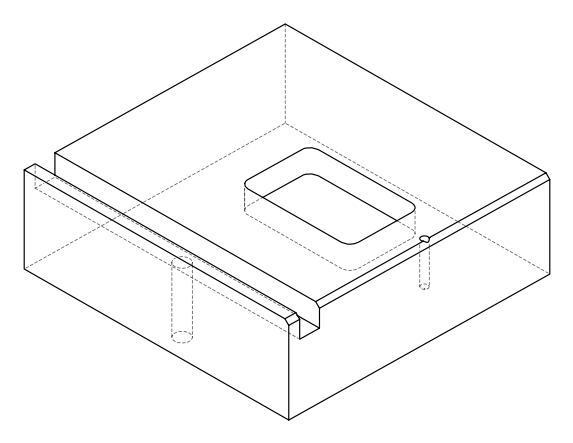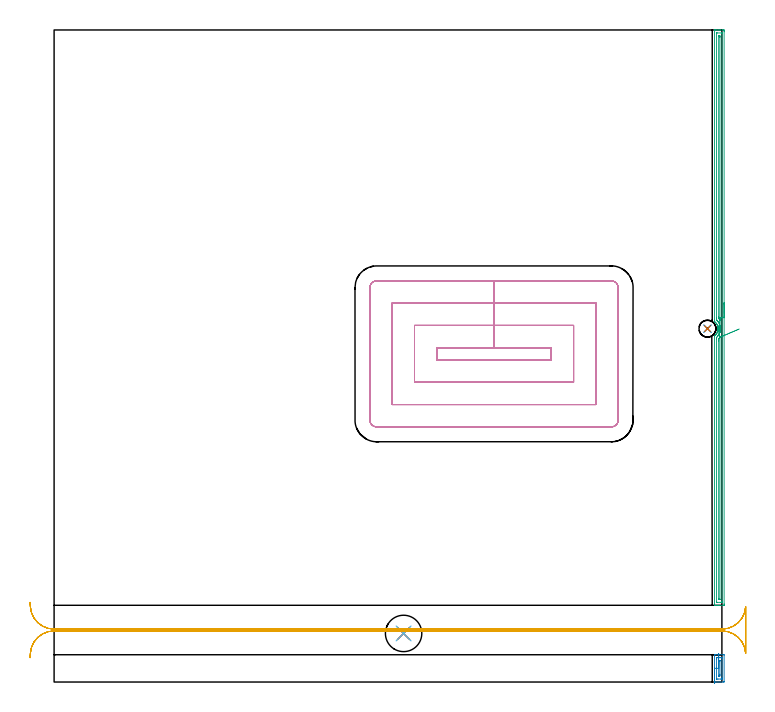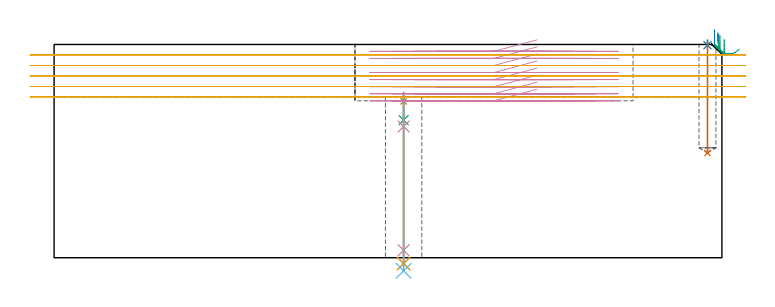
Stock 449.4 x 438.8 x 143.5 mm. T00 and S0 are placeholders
(PLAN: 11 operations, 8 tool changes, 46.6 min)
(1 SPOT_DRILL | STEP1HOLE | NXT0321_9005460120000 | 0.06 min | 4160 mm3)
(2 SPOT_DRILL_1 | STEP1POCKET | NXT0321_9005460120000 | 0.03 min | 1 mm3)
(3 DRILL_BLIND_HOLE_INTO_CENTER | STEP1HOLE | UGT0301_217 | 0.08 min | 991 mm3)
(4 GUN_DRILL_THROUGH_HOLE | STEP1HOLE | UGT0307_007 | 0.55 min | 7386 mm3)
(5 DRILL_TO_ENLARGE_THROUGH_HOLE | STEP1HOLE | NXT0301_104 | 0.47 min | 9486 mm3)
(6 DRILL_TO_ENLARGE_THROUGH_HOLE_1 | STEP1HOLE | UGT0301_058 | 0.48 min | 45551 mm3)
(7 DRILL_BLIND_HOLE_INTO_CENTER_1 | STEP1POCKET | UGT0301_225 | 0.3 min | 7187 mm3)
(8 AREA_MILL | FG_CHAMFER_SURFACE | UGT0205_001 | 0.61 min | 473 mm3)
(9 AREA_MILL_1 | FG_CHAMFER_SURFACE_1 | UGT0205_001 | 9.52 min | 8252 mm3)
(10 MILL_RECTANGULAR_POCKET | POCKET_RECTANGULAR_STRAIGHT | UGT0201_094 | Follow Part, ap 5, ae 75% | 24.06 min | 832063 mm3)
(11 MILL_RECTANGULAR_SLOT | SLOT_RECTANGULAR | UGT0201_004 | Follow Part, ap 8, ae 75% | 10.41 min | 509981 mm3)
(TOOL NXT0321_9005460120000 | NC Spot Drill, 142deg, 12mm, Carbide, Uncoated | D12 PA142 FL30 Z2)
(TOOL UGT0301_217 | Twist Drill 10.4 mm | D10.4 PA118 FL82 Z2)
(TOOL UGT0307_007 | Gun Drill 10 mm | D10 PA130 FL24 Z1)
(TOOL NXT0301_104 | Carbide Drill 14mm [860.1-1400-112A1-MM 2214] | D14 PA140 FL123 Z2)
(TOOL UGT0301_058 | Twist Drill 24.5 mm | D24.5 PA118 FL160 Z2)
(TOOL UGT0301_225 | Twist Drill 11.4 mm | D11.4 PA118 FL92 Z2)
(TOOL UGT0205_001 | Chamfer Mill 20 x 3 x 45 deg. | D20 FL50 Z2)
(TOOL UGT0201_094 | End mill 20 mm | D20 FL38 Z4)
(TOOL UGT0201_004 | End Mill 32 mm | D32 FL53 Z6)
(OP 1 SPOT_DRILL)
G17 G21 G94 G90
T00 M6
G54
G17 G0 G90 X235.2 Y32.7 S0 M3
G43 Z153.5 H0
G94 G81 G98 Z105.2 F250. R111.2
G80
M5
M2
(OP 2 SPOT_DRILL_1)
G17 G21 G94 G90
T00 M6
G54
G17 G0 G90 X439.7 Y237.8 S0 M3
G43 Z153.5 H0
G94 G81 G98 Z143.009 F250. R146.5
G80
M5
M2
(OP 3 DRILL_BLIND_HOLE_INTO_CENTER)
G17 G21 G94 G90
T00 M6
G54
G17 G0 G90 X235.2 Y32.7 S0 M3
G43 Z153.5 H0
G94 G81 G98 Z92.6 F250. R110.2
G80
M5
M2
(OP 4 GUN_DRILL_THROUGH_HOLE)
G17 G21 G94 G90
T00 M6
G54
G17 G0 G90 X235.2 Y32.7 M8
G43 Z153.5 H0
Z105.168
S716 M3
G94 G1 Z88.273 F125. M26
G4 X.084
Z5. F250.
G4 X.084
Z-3.832 F125.
G4 X.084
M5
M9
G0 Z105.168
Z153.5
M2
(OP 5 DRILL_TO_ENLARGE_THROUGH_HOLE)
G17 G21 G94 G90
T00 M6
G54
G17 G0 G90 X235.2 Y32.7 S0 M3
G43 Z153.5 H1
G94 G73 G98 Z-4.048 F250. Q12.472 R110.2
G80
M5
M2
(OP 6 DRILL_TO_ENLARGE_THROUGH_HOLE_1)
G17 G21 G94 G90
T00 M6
G54
G17 G0 G90 X235.2 Y32.7 S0 M3
G43 Z153.5 H0
G94 G73 G98 Z-8.861 F250. Q23.412 R110.2
G80
M5
M2
(OP 7 DRILL_BLIND_HOLE_INTO_CENTER_1)
G17 G21 G94 G90
T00 M6
G54
G17 G0 G90 X439.7 Y237.8 S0 M3
G43 Z153.5 H0
G94 G81 G98 Z70.5 F250. R145.5
G80
M5
M2
(OP 8 AREA_MILL)
G17 G21 G94 G90
T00 M6
G54
G17 G0 G90 X444.4 Y-0.8 S1061 M3
G43 Z153.5 H0
G94 G1 Y-0.762 Z152.628 F250.
Y-0.648 Z151.763
Y-0.459 Z150.912
Y-0.197 Z150.08
Y0.137 Z149.274
Y0.54 Z148.5
Y1.008 Z147.764
Y1.54 Z147.072
Y2.129 Z146.429
Y2.772 Z145.84
Y3.464 Z145.308
Y4.2 Z144.84
Y4.974 Z144.437
Y5.78 Z144.103
Y6.612 Z143.841
Y7.464 Z143.652
Y8.328 Z143.538
Y9.2 Z143.5
Y17.987
X444.407 Y18.39 Z143.493
X444.944 Y18.4 Z142.956
X450.375 Z137.525
X450.891 Y18.39 Z137.005
X450.9 Y18.141 Z137.
Y0.413
X450.899 Y0.259 Z137.001
X450.891 Y0.01 Z137.005
X450.375 Y0. Z137.525
X444.944 Z142.956
X444.407 Y0.01 Z143.493
X444.4 Y0.413 Z143.5
Y9.2
X445.814 Z142.086
Y15.351
X445.815 Y16.23 Z142.085
X445.817 Y16.281 Z142.083
X445.821 Y16.336 Z142.079
X445.831 Y16.39 Z142.069
X445.869 Y16.391 Z142.031
X446.587 Y16.399 Z141.313
X448.541 Y16.4 Z139.359
X449.262 Y16.397 Z138.638
X449.431 Y16.39 Z138.469
X449.479 Y16.383 Z138.421
X449.483 Y16.283 Z138.417
X449.485 Y16.23 Z138.415
X449.486 Y3.049 Z138.414
X449.485 Y2.17 Z138.415
X449.483 Y2.119 Z138.417
X449.479 Y2.064 Z138.421
X449.469 Y2.01 Z138.431
X449.431 Y2.009 Z138.469
X448.713 Y2.001 Z139.187
X446.759 Y2. Z141.141
X446.038 Y2.003 Z141.862
X445.869 Y2.01 Z142.031
X445.821 Y2.017 Z142.079
X445.817 Y2.117 Z142.083
X445.815 Y2.17 Z142.085
X445.814 Y9.2 Z142.086
X447.228 Z140.672
Y12.715
X447.229 Y13.13 Z140.671
X447.231 Y13.593 Z140.669
X447.235 Y14.003 Z140.665
X447.248 Y14.39 Z140.652
X447.65 Y14.398 Z140.25
X447.724 Y14.399 Z140.176
X448.036 Y14.39 Z139.864
X448.066 Y14.386 Z139.834
X448.068 Y14.365 Z139.832
X448.071 Y14.329 Z139.829
Y14.294
X448.072 Y14.056 Z139.828
X448.071 Y5.27 Z139.829
X448.069 Y4.806 Z139.831
X448.065 Y4.397 Z139.835
X448.052 Y4.01 Z139.848
X447.65 Y4.002 Z140.25
X447.576 Y4.001 Z140.324
X447.264 Y4.01 Z140.636
X447.235 Y4.013 Z140.665
X447.232 Y4.035 Z140.668
X447.229 Y4.071 Z140.671
Y4.106
X447.228 Y4.344 Z140.672
Y9.2
Y10.072 Z140.71
Y10.936 Z140.823
Y11.788 Z141.012
Y12.62 Z141.275
Y13.426 Z141.608
Y14.2 Z142.011
Y14.936 Z142.48
Y15.628 Z143.011
Y16.271 Z143.6
Y16.86 Z144.244
Y17.392 Z144.936
Y17.86 Z145.672
Y18.263 Z146.445
Y18.597 Z147.251
Y18.859 Z148.083
Y19.048 Z148.935
Y19.162 Z149.8
Y19.2 Z150.672
G0 Z153.5
M5
M2
(OP 9 AREA_MILL_1)
G17 G21 G94 G90
T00 M6
G54
G17 G0 G90 X450.9 Y255.2 S1061 M3
G43 Z153.5 H0
Z147.
G94 G1 Y255.162 Z146.128 F250.
Y255.048 Z145.264
Y254.859 Z144.412
Y254.597 Z143.58
Y254.263 Z142.774
Y253.86 Z142.
Y253.391 Z141.264
Y252.86 Z140.572
Y252.271 Z139.929
Y251.628 Z139.34
Y250.936 Z138.808
Y250.2 Z138.34
Y249.426 Z137.937
Y248.62 Z137.603
Y247.788 Z137.341
Y246.936 Z137.152
Y246.071 Z137.038
Y245.2 Z137.
Y52.532
X450.899 Y52.219 Z137.001
X450.893 Y51.646 Z137.004
X450.891 Y51.608 Z137.005
X450.322 Y51.6 Z137.575
X447.65 Z140.245
X447.103 Z140.794
X446.759 Z141.137
X446.213 Z141.684
X445.869 Z142.026
X444.846 Z143.054
X444.449 Y51.608 Z143.442
X444.403 Y51.61 Z143.488
X444.4 Y51.772 Z143.5
Y232.692
X444.406 Y233.085 Z143.492
X444.535 Y233.182 Z143.364
X444.6 Y233.231 Z143.299
X444.902 Y233.479 Z142.997
X445.037 Y233.591 Z142.862
X445.265 Y233.813 Z142.634
X445.328 Y233.883 Z142.571
X445.558 Y234.139 Z142.342
X445.655 Y234.265 Z142.244
X445.826 Y234.484 Z142.072
X445.869 Y234.552 Z142.027
X445.932 Y234.647 Z141.967
X446.063 Y234.85 Z141.836
X446.148 Y234.985 Z141.748
X446.193 Y235.074 Z141.701
X446.314 Y235.308 Z141.584
X446.349 Y235.377 Z141.549
X446.517 Y235.78 Z141.383
X446.534 Y235.819 Z141.366
X446.548 Y235.863 Z141.352
X446.679 Y236.27 Z141.218
X446.759 Y236.608 Z141.139
X446.783 Y236.715 Z141.112
X446.825 Y236.977 Z141.072
X446.853 Y237.159 Z141.042
Y237.163 Z141.041
X446.886 Y237.609 Z141.011
Y237.62
X446.883 Y237.697 Z141.006
Y237.84
X446.881 Y237.879
X446.882 Y238.022 Z141.009
Y238.056 Z141.01
X446.851 Y238.459 Z141.048
X446.847 Y238.504 Z141.052
X446.772 Y238.949 Z141.126
X446.66 Y239.398 Z141.238
X446.511 Y239.842 Z141.387
X446.463 Y239.954 Z141.435
X446.342 Y240.237 Z141.557
X446.328 Y240.266 Z141.572
X446.149 Y240.623 Z141.749
X446.081 Y240.735 Z141.817
X445.869 Y241.044 Z142.029
X445.767 Y241.193 Z142.131
X445.418 Y241.628 Z142.482
X445.265 Y241.787 Z142.635
X444.846 Y242.172 Z143.054
X444.627 Y242.351 Z143.273
X444.403 Y242.52 Z143.497
X444.402 Y242.521 Z143.498
X444.4 Y243.413 Z143.5
Y438.628
X444.404 Y438.743 Z143.49
X444.442 Y438.792 Z143.45
X444.45 Y438.795 Z143.441
X444.847 Y438.8 Z143.053
X445.181 Z142.718
X445.869 Z142.026
X447.103 Z140.794
X447.65 Z140.245
X448.267 Z139.628
X450.048 Z137.848
X450.322 Y438.798 Z137.575
X450.891 Y438.792 Z137.005
X450.893 Y438.754 Z137.004
X450.898 Y438.181 Z137.002
X450.9 Y437.6 Z137.
Y245.2
X449.486 Z138.414
Y53.951
X449.485 Y53.896 Z138.415
X449.482 Y53.786 Z138.418
X449.475 Y53.61 Z138.425
X449.431 Y53.608 Z138.469
X448.944 Y53.601 Z138.956
X446.273 Y53.6 Z141.627
X445.869 Y53.603 Z142.031
X445.843 Y53.606 Z142.057
X445.831 Y53.609 Z142.069
X445.821 Y53.625 Z142.079
X445.814 Y54.006 Z142.086
Y230.96
X445.816 Y231.799 Z142.084
X445.817 Y231.85 Z142.083
X445.821 Y231.903 Z142.079
X445.869 Y231.96 Z142.031
X446.218 Y232.341 Z141.682
X446.526 Y232.692 Z141.374
X446.63 Y232.822 Z141.27
X446.759 Y232.993 Z141.141
X446.998 Y233.346 Z140.902
X447.153 Y233.585 Z140.747
X447.334 Y233.903 Z140.566
X447.617 Y234.479 Z140.283
X447.621 Y234.488 Z140.279
X447.627 Y234.502 Z140.273
X447.65 Y234.561 Z140.25
X447.867 Y235.155 Z140.033
X447.938 Y235.372 Z139.962
X448.065 Y235.85 Z139.835
X448.156 Y236.266 Z139.744
X448.187 Y236.443 Z139.713
X448.211 Y236.596 Z139.689
X448.246 Y236.858 Z139.654
X448.27 Y237.159 Z139.63
X448.288 Y237.413 Z139.612
X448.293 Y238.053 Z139.607
X448.282 Y238.312 Z139.618
X448.219 Y238.946 Z139.681
X448.155 Y239.333 Z139.745
X448.043 Y239.839 Z139.857
X447.973 Y240.117 Z139.927
X447.839 Y240.543 Z140.061
X447.771 Y240.733 Z140.129
X447.65 Y241.027 Z140.25
X447.372 Y241.626 Z140.528
X447.284 Y241.801 Z140.616
X446.977 Y242.301 Z140.923
X446.826 Y242.52 Z141.074
X446.759 Y242.608 Z141.141
X446.403 Y243.052 Z141.497
X446.078 Y243.413 Z141.822
X445.869 Y243.629 Z142.031
X445.819 Y244.307 Z142.081
X445.817 Y244.359 Z142.083
X445.814 Y245.2 Z142.086
Y245.255
Y436.449
X445.815 Y436.504 Z142.085
X445.818 Y436.613 Z142.082
X445.825 Y436.79 Z142.075
X445.869 Y436.792 Z142.031
X446.356 Y436.799 Z141.544
X449.027 Y436.8 Z138.873
X449.431 Y436.797 Z138.469
X449.457 Y436.794 Z138.443
X449.469 Y436.791 Z138.431
X449.479 Y436.775 Z138.421
X449.486 Y436.394 Z138.414
Y245.2
X448.072 Z139.828
Y243.743
X448.071 Y243.63 Z139.829
X448.069 Y243.596 Z139.831
X448.068 Y243.595 Z139.832
X447.995 Y243.693 Z139.905
X447.852 Y243.892 Z140.048
X447.65 Y244.171 Z140.25
X447.548 Y244.307 Z140.352
X447.236 Y244.722 Z140.664
X447.231 Y245.2 Z140.669
X447.229 Y245.622 Z140.671
Y434.607
Y434.713
X447.232 Y434.765 Z140.668
X447.234 Y434.783 Z140.666
X447.266 Y434.79 Z140.634
X447.459 Y434.799 Z140.441
X447.65 Y434.8 Z140.25
X447.842 Y434.799 Z140.058
X447.97 Y434.795 Z139.93
X448.065 Y434.789 Z139.835
X448.068 Y434.747 Z139.832
X448.07 Y434.607 Z139.83
X448.072 Y434.184 Z139.828
Y433.714
Y245.2
Y244.328 Z139.867
Y243.463 Z139.98
Y242.612 Z140.169
Y241.78 Z140.432
X448.071 Y240.974 Z140.765
Y240.2 Z141.168
Y239.464 Z141.637
Y238.772 Z142.168
Y238.129 Z142.757
Y237.54 Z143.401
Y237.008 Z144.093
Y236.54 Z144.829
Y236.137 Z145.602
Y235.803 Z146.408
Y235.541 Z147.24
Y235.352 Z148.092
Y235.238 Z148.957
Y235.2 Z149.829
G0 X446.613 Y239.942 Z151.447
G1 X446.592 Y240.057 Z150.583
X446.585 Y240.097 Z149.711
X446.591 Y240.063 Z148.84
X446.611 Y239.954 Z147.974
X446.644 Y239.771 Z147.122
X446.691 Y239.516 Z146.289
X446.751 Y239.19 Z145.482
X446.822 Y238.796 Z144.707
X446.906 Y238.338 Z143.97
X447.001 Y237.817 Z143.276
X447.107 Y237.24 Z142.631
X447.222 Y236.609 Z142.039
X447.346 Y235.93 Z141.506
X447.478 Y235.208 Z141.034
X447.617 Y234.448 Z140.629
X447.762 Y233.656 Z140.292
X447.912 Y232.839 Z140.027
X448.065 Y232.002 Z139.835
X448.067 Y231.99 Z139.833
X448.07 Y231.92 Z139.83
X448.071 Y231.852 Z139.829
X448.072 Y231.799 Z139.828
X448.071 Y55.793 Z139.829
X448.07 Y55.687 Z139.83
X448.067 Y55.635 Z139.833
X448.066 Y55.617 Z139.834
X448.034 Y55.61 Z139.866
X447.84 Y55.602 Z140.06
X447.65 Y55.601 Z140.25
X447.458 Y55.603 Z140.442
X447.33 Y55.606 Z140.57
X447.235 Y55.611 Z140.665
X447.233 Y55.652 Z140.667
X447.231 Y55.793 Z140.669
X447.229 Y56.215 Z140.671
Y229.541
Y230.012
X447.231 Y230.432 Z140.669
X447.236 Y230.905 Z140.664
X447.419 Y231.137 Z140.481
X447.65 Y231.433 Z140.25
X447.805 Y231.643 Z140.095
X448.035 Y231.966 Z139.865
X448.062 Y232.001 Z139.838
X448.065 Y232.002 Z139.835
X448.678 Y232.264 Z139.274
X449.334 Y232.545 Z138.772
X450.028 Y232.842 Z138.335
X450.755 Y233.153 Z137.965
X451.508 Y233.475 Z137.665
X452.282 Y233.807 Z137.438
X453.072 Y234.144 Z137.285
X453.871 Y234.486 Z137.207
X454.673 Y234.83 Z137.206
X455.472 Y235.172 Z137.281
X456.262 Y235.51 Z137.431
X457.037 Y235.841 Z137.655
X457.791 Y236.164 Z137.952
X458.518 Y236.475 Z138.319
X459.214 Y236.773 Z138.754
X459.871 Y237.054 Z139.254
X460.487 Y237.318 Z139.813
X461.055 Y237.561 Z140.429
G0 Z153.5
M5
M2
(OP 10 MILL_RECTANGULAR_POCKET)
G17 G21 G94 G90
T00 M6
G54
G17 G0 G90 X324.987 Y225. S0 M3
G43 Z153.629 H0
Z146.629
G94 G1 X296.05 Z138.875 F250.
X257.5 F500.
Y216.7
X334.6
Y225.
X296.05
Y240.
X242.5
Y201.7
X349.6
Y240.
X296.05
Y255.
X227.5
Y186.7
X364.6
Y255.
X296.05
Y270.
X217.1
G3 X212.5 Y265.4 R4.6
G1 Y176.3
G3 X217.1 Y171.7 R4.6
G1 X375.
G3 X379.6 Y176.3 R4.6
G1 Y265.4
G3 X375. Y270. R4.6
G1 X296.05
X295.05
G0 X324.987 Y225. Z141.875
G1 X296.05 Z134.122 F250.
X257.5 F500.
Y216.7
X334.6
Y225.
X296.05
Y240.
X242.5
Y201.7
X349.6
Y240.
X296.05
Y255.
X227.5
Y186.7
X364.6
Y255.
X296.05
Y270.
X217.1
G3 X212.5 Y265.4 R4.6
G1 Y176.3
G3 X217.1 Y171.7 R4.6
G1 X375.
G3 X379.6 Y176.3 R4.6
G1 Y265.4
G3 X375. Y270. R4.6
G1 X296.05
X295.05
G0 X324.987 Y225. Z137.122
G1 X296.05 Z129.368 F250.
X257.5 F500.
Y216.7
X334.6
Y225.
X296.05
Y240.
X242.5
Y201.7
X349.6
Y240.
X296.05
Y255.
X227.5
Y186.7
X364.6
Y255.
X296.05
Y270.
X217.1
G3 X212.5 Y265.4 R4.6
G1 Y176.3
G3 X217.1 Y171.7 R4.6
G1 X375.
G3 X379.6 Y176.3 R4.6
G1 Y265.4
G3 X375. Y270. R4.6
G1 X296.05
X295.05
G0 X324.987 Y225. Z132.368
G1 X296.05 Z124.614 F250.
X257.5 F500.
Y216.7
X334.6
Y225.
X296.05
Y240.
X242.5
Y201.7
X349.6
Y240.
X296.05
Y255.
X227.5
Y186.7
X364.6
Y255.
X296.05
Y270.
X217.1
G3 X212.5 Y265.4 R4.6
G1 Y176.3
G3 X217.1 Y171.7 R4.6
G1 X375.
G3 X379.6 Y176.3 R4.6
G1 Y265.4
G3 X375. Y270. R4.6
G1 X296.05
X295.05
G0 X324.987 Y225. Z127.614
G1 X296.05 Z119.861 F250.
X257.5 F500.
Y216.7
X334.6
Y225.
X296.05
Y240.
X242.5
Y201.7
X349.6
Y240.
X296.05
Y255.
X227.5
Y186.7
X364.6
Y255.
X296.05
Y270.
X217.1
G3 X212.5 Y265.4 R4.6
G1 Y176.3
G3 X217.1 Y171.7 R4.6
G1 X375.
G3 X379.6 Y176.3 R4.6
G1 Y265.4
G3 X375. Y270. R4.6
G1 X296.05
X295.05
G0 X324.987 Y225. Z122.861
G1 X296.05 Z115.107 F250.
X257.5 F500.
Y216.7
X334.6
Y225.
X296.05
Y240.
X242.5
Y201.7
X349.6
Y240.
X296.05
Y255.
X227.5
Y186.7
X364.6
Y255.
X296.05
Y270.
X217.1
G3 X212.5 Y265.4 R4.6
G1 Y176.3
G3 X217.1 Y171.7 R4.6
G1 X375.
G3 X379.6 Y176.3 R4.6
G1 Y265.4
G3 X375. Y270. R4.6
G1 X296.05
X295.05
G0 X324.987 Y225. Z118.107
G1 X296.05 Z110.354 F250.
X257.5 F500.
Y216.7
X334.6
Y225.
X296.05
Y240.
X242.5
Y201.7
X349.6
Y240.
X296.05
Y255.
X227.5
Y186.7
X364.6
Y255.
X296.05
Y270.
X217.1
G3 X212.5 Y265.4 R4.6
G1 Y176.3
G3 X217.1 Y171.7 R4.6
G1 X375.
G3 X379.6 Y176.3 R4.6
G1 Y265.4
G3 X375. Y270. R4.6
G1 X296.05
X295.05
G0 X324.987 Y225. Z113.354
G1 X296.05 Z105.6 F250.
X257.5 F500.
Y216.7
X334.6
Y225.
X296.05
Y240.
X242.5
Y201.7
X349.6
Y240.
X296.05
Y255.
X227.5
Y186.7
X364.6
Y255.
X296.05
Y270.
X217.1
G3 X212.5 Y265.4 R4.6
G1 Y176.3
G3 X217.1 Y171.7 R4.6
G1 X375.
G3 X379.6 Y176.3 R4.6
G1 Y265.4
G3 X375. Y270. R4.6
G1 X296.05
X295.05
G0 Z153.629
M5
M2
(OP 11 MILL_RECTANGULAR_SLOT)
G17 G21 G94 G90
T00 M6
G54
G17 G0 G90 X-16.154 Y16.385 S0 M3
G43 Z153.629 H0
Z136.44
G94 G1 X-15.97 Y19.379 F250.
G2 X0. Y34.4 R16. F500.
G1 X449.4
G2 X465.37 Y19.379 R16.
G1 X465.4
Y50.621
X465.37
G2 X449.4 Y35.6 R16.
G1 X0.
G2 X-15.97 Y50.621 R16.
G1 X-16.154 Y53.615 F250.
G0 Y16.385 Z129.38
G1 X-15.97 Y19.379
G2 X0. Y34.4 R16. F500.
G1 X449.4
G2 X465.37 Y19.379 R16.
G1 X465.4
Y50.621
X465.37
G2 X449.4 Y35.6 R16.
G1 X0.
G2 X-15.97 Y50.621 R16.
G1 X-16.154 Y53.615 F250.
G0 Y16.385 Z122.32
G1 X-15.97 Y19.379
G2 X0. Y34.4 R16. F500.
G1 X449.4
G2 X465.37 Y19.379 R16.
G1 X465.4
Y50.621
X465.37
G2 X449.4 Y35.6 R16.
G1 X0.
G2 X-15.97 Y50.621 R16.
G1 X-16.154 Y53.615 F250.
G0 Y16.385 Z115.26
G1 X-15.97 Y19.379
G2 X0. Y34.4 R16. F500.
G1 X449.4
G2 X465.37 Y19.379 R16.
G1 X465.4
Y50.621
X465.37
G2 X449.4 Y35.6 R16.
G1 X0.
G2 X-15.97 Y50.621 R16.
G1 X-16.154 Y53.615 F250.
G0 Y16.385 Z108.2
G1 X-15.97 Y19.379
G2 X0. Y34.4 R16. F500.
G1 X449.4
G2 X465.37 Y19.379 R16.
G1 X465.4
Y50.621
X465.37
G2 X449.4 Y35.6 R16.
G1 X0.
G2 X-15.97 Y50.621 R16.
G1 X-16.154 Y53.615 F250.
G0 Z153.629
M5
M2
